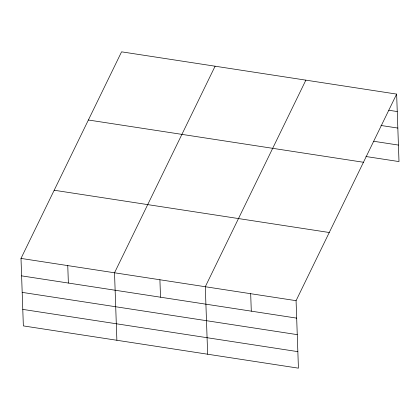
<?xml version="1.0" encoding="UTF-8"?>
<svg xmlns="http://www.w3.org/2000/svg" width="420" height="420" viewBox="0 0 420 420"><rect width="100%" height="100%" fill="white"/><g stroke="black" fill="none" stroke-linecap="round" stroke-linejoin="round"><path stroke-width="0.63" d="M396.643 94.096L296.069 300.673L298.426 368.167L23.357 325.904L21 258.416L121.574 51.833L396.643 94.096L399 161.584L365.93 156.508M215.098 66.203L114.523 272.785L116.881 340.274M305.87 80.152L205.296 286.729L207.653 354.218M388.826 110.255L397.252 111.552M380.971 125.47L397.829 128.063M373.784 141.288L398.423 145.073M88.384 120.005L363.452 162.267M54.191 190.244L329.259 232.507M21 258.416L296.069 300.673M21.609 275.867L296.678 318.129M22.186 292.378L297.255 334.64M22.78 309.393L297.848 351.65M250.682 293.701L251.291 311.157M159.91 279.757L160.519 297.208M67.762 265.598L68.371 283.048"/></g></svg>
